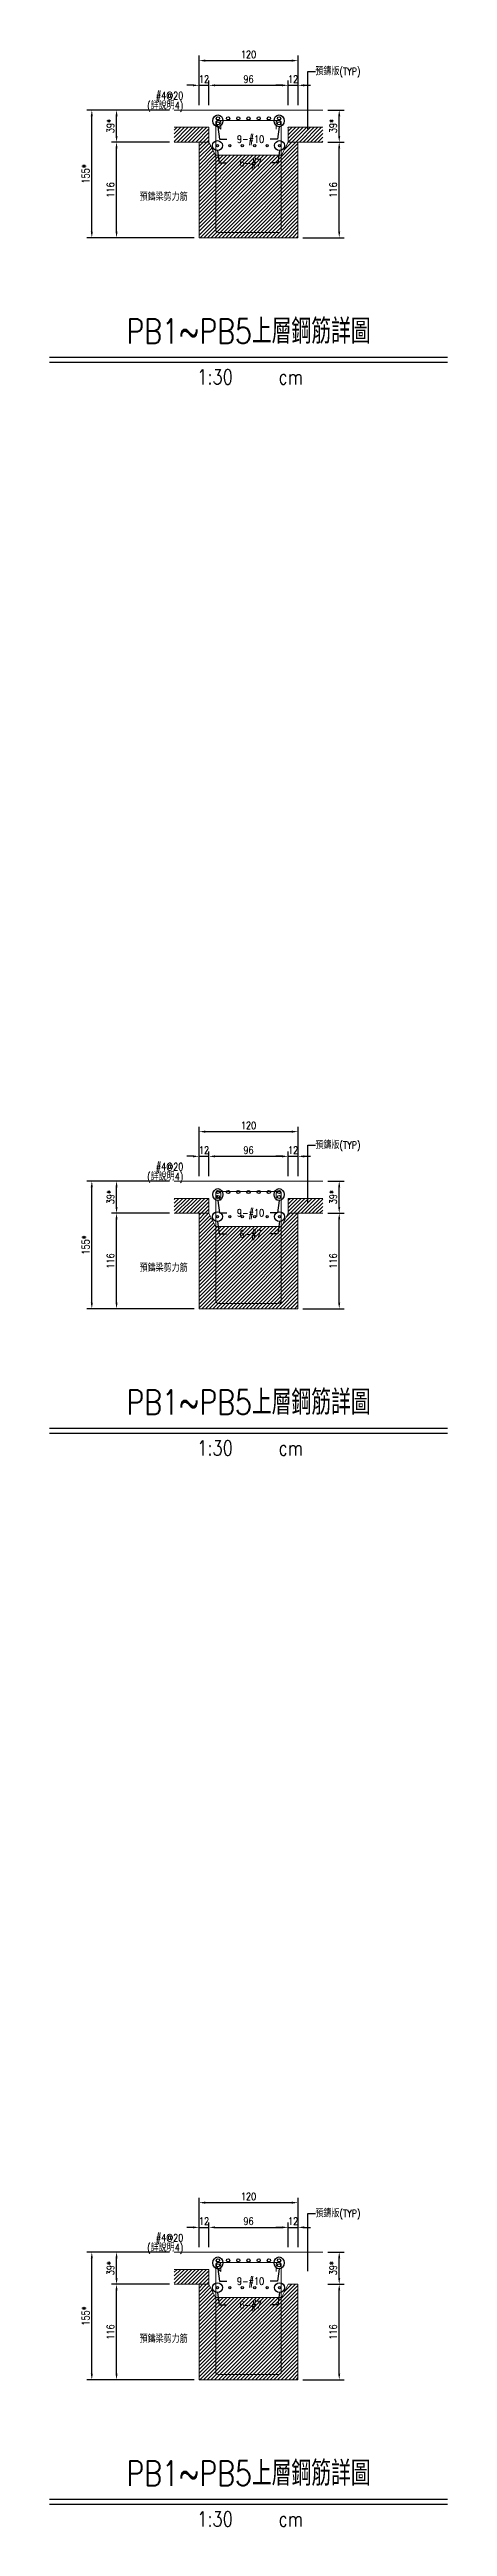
# Model space of a CAD drawing. Extents: x -4754 to 4976, y -23710 to 3841.
# Drawn here: x 4493 to 4976, y -23539 to -20532 of the extents above; entities that cross this region are included whole.
import ezdxf
from ezdxf.enums import TextEntityAlignment as Align

# ---------------------------------------------------------------- set-up
doc = ezdxf.new("R2010")
doc.units = 0
doc.header["$LTSCALE"] = 3
doc.layers.get('0').update_dxf_attribs({"linetype": 'CONTINUOUS'})
doc.layers.add('HB_0', color=7, linetype='CONTINUOUS', transparency=0.5)
doc.layers.add('預鑄版_HATCH', color=253, linetype='CONTINUOUS', transparency=0.1)
for name, color, linetype in [('HB_DIM', 1, 'CONTINUOUS'), ('HB_TXT_CTEXT', 2, 'CONTINUOUS'), ('鋼筋', 3, 'CONTINUOUS'), ('預鑄梁_HATCH', 253, 'CONTINUOUS')]:
    doc.layers.add(name, color=color, linetype=linetype)
doc.styles.get("Standard").update_dxf_attribs({"font": 'ROMANS.shx', "width": 0.8, "bigfont": 'chineset.shx'})
doc.dimstyles.new('30', dxfattribs={"dimscale": 3, "dimtxt": 3, "dimasz": 2.5, "dimexe": 2, "dimexo": 2, "dimgap": 1, "dimtad": 1, "dimdsep": 46, "dimtxsty": 'Standard', "dimcen": 0, "dimclrd": 256, "dimclre": 256, "dimclrt": 2, "dimadec": 0, "dimazin": 0, "dimtfac": 1, "dimtix": 1, "dimtmove": 2, "dimatfit": 3, "dimfxl": 1, "dimtolj": 1, "dimtzin": 0, "dimarcsym": 0})

# ---------------------------------------------------------------- blocks, each defined once
blk = doc.blocks.new('title_beam')
at = {"color": 3, "linetype": 'Continuous'}
blk.add_line((-241.2, 0), (241.2, 0), dxfattribs=at)
at = {"color": 1, "linetype": 'Continuous'}
blk.add_line((-241.2, -6), (241.2, -6), dxfattribs=at)
at = {"color": 3, "linetype": 'Continuous', "width": 0.8}
blk.add_attdef('TITLE', text='', height=30, dxfattribs=at).set_placement((0, 33), align=Align.MIDDLE)
at = {"linetype": 'Continuous', "width": 0.8}
blk.add_attdef('SCALE', text='', height=18, dxfattribs=at).set_placement((-40.6, -24), align=Align.MIDDLE)
blk.add_attdef('CM', (36.5, -33), '', height=18, dxfattribs=at)
blk = doc.blocks.new('C')
at = {"color": 3, "linetype": 'Continuous'}
blk.add_circle((0, 0), 1.2, dxfattribs=at)
blk = doc.blocks.new('*D516')
at = {"layer": 'HB_DIM', "linetype": 'Continuous', "lineweight": -2}
for p, q in [((4638.6, -20605.8), (4538.6, -20605.8)), ((4544.6, -20753.3), (4544.6, -20613.3)), ((4668.6, -20760.8), (4538.6, -20760.8))]:
    blk.add_line(p, q, dxfattribs=at)
at = {"layer": 'HB_DIM'}
for points in [[(4545.8, -20613.3), (4543.3, -20613.3), (4544.6, -20605.8)], [(4543.3, -20753.3), (4545.8, -20753.3), (4544.6, -20760.8)]]:
    blk.add_solid(points, dxfattribs=at)
at = {"layer": 'HB_DIM', "color": 2, "linetype": 'Continuous', "insert": (4537.1, -20683.3), "char_height": 9, "attachment_point": 5, "rotation": 90}
blk.add_mtext('\\A1;155*', dxfattribs=at)
blk = doc.blocks.new('*D517')
at = {"layer": 'HB_DIM', "linetype": 'Continuous', "lineweight": -2}
for p, q in [((4638.6, -20644.8), (4568.6, -20644.8)), ((4574.6, -20753.3), (4574.6, -20652.3)), ((4668.6, -20760.8), (4568.6, -20760.8))]:
    blk.add_line(p, q, dxfattribs=at)
at = {"layer": 'HB_DIM'}
for points in [[(4575.8, -20652.3), (4573.3, -20652.3), (4574.6, -20644.8)], [(4573.3, -20753.3), (4575.8, -20753.3), (4574.6, -20760.8)]]:
    blk.add_solid(points, dxfattribs=at)
at = {"layer": 'HB_DIM', "color": 2, "linetype": 'Continuous', "insert": (4567.1, -20702.8), "char_height": 9, "attachment_point": 5, "rotation": 90}
blk.add_mtext('\\A1;116', dxfattribs=at)
blk = doc.blocks.new('*D518')
at = {"layer": 'HB_DIM', "linetype": 'Continuous', "lineweight": -2}
for p, q in [((4638.6, -20605.8), (4568.6, -20605.8)), ((4574.6, -20637.3), (4574.6, -20613.3)), ((4638.6, -20644.8), (4568.6, -20644.8))]:
    blk.add_line(p, q, dxfattribs=at)
at = {"layer": 'HB_DIM'}
for points in [[(4575.8, -20613.3), (4573.3, -20613.3), (4574.6, -20605.8)], [(4573.3, -20637.3), (4575.8, -20637.3), (4574.6, -20644.8)]]:
    blk.add_solid(points, dxfattribs=at)
at = {"layer": 'HB_DIM', "color": 2, "linetype": 'Continuous', "insert": (4567.1, -20625.3), "char_height": 9, "attachment_point": 5, "rotation": 90}
blk.add_mtext('\\A1;39*', dxfattribs=at)
blk = doc.blocks.new('*D519')
at = {"layer": 'HB_DIM', "linetype": 'Continuous', "lineweight": -2}
for p, q in [((4830.6, -20644.8), (4850.6, -20644.8)), ((4844.6, -20753.3), (4844.6, -20652.3)), ((4800.6, -20760.8), (4850.6, -20760.8))]:
    blk.add_line(p, q, dxfattribs=at)
at = {"layer": 'HB_DIM'}
for points in [[(4845.8, -20652.3), (4843.3, -20652.3), (4844.6, -20644.8)], [(4843.3, -20753.3), (4845.8, -20753.3), (4844.6, -20760.8)]]:
    blk.add_solid(points, dxfattribs=at)
at = {"layer": 'HB_DIM', "color": 2, "linetype": 'Continuous', "insert": (4837.1, -20702.8), "char_height": 9, "attachment_point": 5, "rotation": 90}
blk.add_mtext('\\A1;116', dxfattribs=at)
blk = doc.blocks.new('*D520')
at = {"layer": 'HB_DIM', "linetype": 'Continuous', "lineweight": -2}
for p, q in [((4830.6, -20605.8), (4850.6, -20605.8)), ((4844.6, -20637.3), (4844.6, -20613.3)), ((4830.6, -20644.8), (4850.6, -20644.8))]:
    blk.add_line(p, q, dxfattribs=at)
at = {"layer": 'HB_DIM'}
for points in [[(4845.8, -20613.3), (4843.3, -20613.3), (4844.6, -20605.8)], [(4843.3, -20637.3), (4845.8, -20637.3), (4844.6, -20644.8)]]:
    blk.add_solid(points, dxfattribs=at)
at = {"layer": 'HB_DIM', "color": 2, "linetype": 'Continuous', "insert": (4837.1, -20625.3), "char_height": 9, "attachment_point": 5, "rotation": 90}
blk.add_mtext('\\A1;39*', dxfattribs=at)
blk = doc.blocks.new('*D521')
at = {"layer": 'HB_DIM', "linetype": 'Continuous', "lineweight": -2}
for p, q in [((4674.6, -20599.8), (4674.6, -20539.8)), ((4682.1, -20545.8), (4787.1, -20545.8)), ((4794.6, -20599.8), (4794.6, -20539.8))]:
    blk.add_line(p, q, dxfattribs=at)
at = {"layer": 'HB_DIM'}
for points in [[(4682.1, -20544.6), (4682.1, -20547.1), (4674.6, -20545.8)], [(4787.1, -20547.1), (4787.1, -20544.6), (4794.6, -20545.8)]]:
    blk.add_solid(points, dxfattribs=at)
at = {"layer": 'HB_DIM', "color": 2, "linetype": 'Continuous', "insert": (4734.6, -20538.3), "char_height": 9, "attachment_point": 5, "rotation": 0}
blk.add_mtext('\\A1;120', dxfattribs=at)
blk = doc.blocks.new('*D522')
at = {"layer": 'HB_DIM', "linetype": 'Continuous', "lineweight": -2}
for p, q in [((4667.1, -20575.8), (4659.6, -20575.8)), ((4674.6, -20599.8), (4674.6, -20569.8)), ((4674.6, -20575.8), (4686.6, -20575.8)), ((4686.6, -20599.8), (4686.6, -20569.8)), ((4694.1, -20575.8), (4701.6, -20575.8))]:
    blk.add_line(p, q, dxfattribs=at)
at = {"layer": 'HB_DIM'}
for points in [[(4667.1, -20577.1), (4667.1, -20574.6), (4674.6, -20575.8)], [(4694.1, -20574.6), (4694.1, -20577.1), (4686.6, -20575.8)]]:
    blk.add_solid(points, dxfattribs=at)
at = {"layer": 'HB_DIM', "color": 2, "linetype": 'Continuous', "insert": (4680.6, -20568.3), "char_height": 9, "attachment_point": 5, "rotation": 0}
blk.add_mtext('\\A1;12', dxfattribs=at)
blk = doc.blocks.new('*D523')
at = {"layer": 'HB_DIM', "linetype": 'Continuous', "lineweight": -2}
for p, q in [((4686.6, -20599.8), (4686.6, -20569.8)), ((4694.1, -20575.8), (4775.1, -20575.8)), ((4782.6, -20599.8), (4782.6, -20569.8))]:
    blk.add_line(p, q, dxfattribs=at)
at = {"layer": 'HB_DIM'}
for points in [[(4694.1, -20574.6), (4694.1, -20577.1), (4686.6, -20575.8)], [(4775.1, -20577.1), (4775.1, -20574.6), (4782.6, -20575.8)]]:
    blk.add_solid(points, dxfattribs=at)
at = {"layer": 'HB_DIM', "color": 2, "linetype": 'Continuous', "insert": (4734.6, -20568.3), "char_height": 9, "attachment_point": 5, "rotation": 0}
blk.add_mtext('\\A1;96', dxfattribs=at)
blk = doc.blocks.new('*D524')
at = {"layer": 'HB_DIM', "linetype": 'Continuous', "lineweight": -2}
for p, q in [((4775.1, -20575.8), (4767.6, -20575.8)), ((4782.6, -20599.8), (4782.6, -20569.8)), ((4782.6, -20575.8), (4794.6, -20575.8)), ((4794.6, -20599.8), (4794.6, -20569.8)), ((4802.1, -20575.8), (4809.6, -20575.8))]:
    blk.add_line(p, q, dxfattribs=at)
at = {"layer": 'HB_DIM'}
for points in [[(4775.1, -20577.1), (4775.1, -20574.6), (4782.6, -20575.8)], [(4802.1, -20574.6), (4802.1, -20577.1), (4794.6, -20575.8)]]:
    blk.add_solid(points, dxfattribs=at)
at = {"layer": 'HB_DIM', "color": 2, "linetype": 'Continuous', "insert": (4788.6, -20568.3), "char_height": 9, "attachment_point": 5, "rotation": 0}
blk.add_mtext('\\A1;12', dxfattribs=at)
blk = doc.blocks.new('C_Red')
at = {"color": 1, "linetype": 'Continuous'}
blk.add_circle((0, 0), 1.2, dxfattribs=at)
blk = doc.blocks.new('*D525')
at = {"layer": 'HB_DIM', "linetype": 'Continuous', "lineweight": -2}
for p, q in [((4638.6, -21905.8), (4538.6, -21905.8)), ((4544.6, -22053.3), (4544.6, -21913.3)), ((4668.6, -22060.8), (4538.6, -22060.8))]:
    blk.add_line(p, q, dxfattribs=at)
at = {"layer": 'HB_DIM'}
for points in [[(4545.8, -21913.3), (4543.3, -21913.3), (4544.6, -21905.8)], [(4543.3, -22053.3), (4545.8, -22053.3), (4544.6, -22060.8)]]:
    blk.add_solid(points, dxfattribs=at)
at = {"layer": 'HB_DIM', "color": 2, "linetype": 'Continuous', "insert": (4537.1, -21983.3), "char_height": 9, "attachment_point": 5, "rotation": 90}
blk.add_mtext('\\A1;155*', dxfattribs=at)
blk = doc.blocks.new('*D526')
at = {"layer": 'HB_DIM', "linetype": 'Continuous', "lineweight": -2}
for p, q in [((4638.6, -21944.8), (4568.6, -21944.8)), ((4574.6, -22053.3), (4574.6, -21952.3)), ((4668.6, -22060.8), (4568.6, -22060.8))]:
    blk.add_line(p, q, dxfattribs=at)
at = {"layer": 'HB_DIM'}
for points in [[(4575.8, -21952.3), (4573.3, -21952.3), (4574.6, -21944.8)], [(4573.3, -22053.3), (4575.8, -22053.3), (4574.6, -22060.8)]]:
    blk.add_solid(points, dxfattribs=at)
at = {"layer": 'HB_DIM', "color": 2, "linetype": 'Continuous', "insert": (4567.1, -22002.8), "char_height": 9, "attachment_point": 5, "rotation": 90}
blk.add_mtext('\\A1;116', dxfattribs=at)
blk = doc.blocks.new('*D527')
at = {"layer": 'HB_DIM', "linetype": 'Continuous', "lineweight": -2}
for p, q in [((4638.6, -21905.8), (4568.6, -21905.8)), ((4574.6, -21937.3), (4574.6, -21913.3)), ((4638.6, -21944.8), (4568.6, -21944.8))]:
    blk.add_line(p, q, dxfattribs=at)
at = {"layer": 'HB_DIM'}
for points in [[(4575.8, -21913.3), (4573.3, -21913.3), (4574.6, -21905.8)], [(4573.3, -21937.3), (4575.8, -21937.3), (4574.6, -21944.8)]]:
    blk.add_solid(points, dxfattribs=at)
at = {"layer": 'HB_DIM', "color": 2, "linetype": 'Continuous', "insert": (4567.1, -21925.3), "char_height": 9, "attachment_point": 5, "rotation": 90}
blk.add_mtext('\\A1;39*', dxfattribs=at)
blk = doc.blocks.new('*D528')
at = {"layer": 'HB_DIM', "linetype": 'Continuous', "lineweight": -2}
for p, q in [((4830.6, -21944.8), (4850.6, -21944.8)), ((4844.6, -22053.3), (4844.6, -21952.3)), ((4800.6, -22060.8), (4850.6, -22060.8))]:
    blk.add_line(p, q, dxfattribs=at)
at = {"layer": 'HB_DIM'}
for points in [[(4845.8, -21952.3), (4843.3, -21952.3), (4844.6, -21944.8)], [(4843.3, -22053.3), (4845.8, -22053.3), (4844.6, -22060.8)]]:
    blk.add_solid(points, dxfattribs=at)
at = {"layer": 'HB_DIM', "color": 2, "linetype": 'Continuous', "insert": (4837.1, -22002.8), "char_height": 9, "attachment_point": 5, "rotation": 90}
blk.add_mtext('\\A1;116', dxfattribs=at)
blk = doc.blocks.new('*D529')
at = {"layer": 'HB_DIM', "linetype": 'Continuous', "lineweight": -2}
for p, q in [((4830.6, -21905.8), (4850.6, -21905.8)), ((4844.6, -21937.3), (4844.6, -21913.3)), ((4830.6, -21944.8), (4850.6, -21944.8))]:
    blk.add_line(p, q, dxfattribs=at)
at = {"layer": 'HB_DIM'}
for points in [[(4845.8, -21913.3), (4843.3, -21913.3), (4844.6, -21905.8)], [(4843.3, -21937.3), (4845.8, -21937.3), (4844.6, -21944.8)]]:
    blk.add_solid(points, dxfattribs=at)
at = {"layer": 'HB_DIM', "color": 2, "linetype": 'Continuous', "insert": (4837.1, -21925.3), "char_height": 9, "attachment_point": 5, "rotation": 90}
blk.add_mtext('\\A1;39*', dxfattribs=at)
blk = doc.blocks.new('*D530')
at = {"layer": 'HB_DIM', "linetype": 'Continuous', "lineweight": -2}
for p, q in [((4674.6, -21899.8), (4674.6, -21839.8)), ((4682.1, -21845.8), (4787.1, -21845.8)), ((4794.6, -21899.8), (4794.6, -21839.8))]:
    blk.add_line(p, q, dxfattribs=at)
at = {"layer": 'HB_DIM'}
for points in [[(4682.1, -21844.6), (4682.1, -21847.1), (4674.6, -21845.8)], [(4787.1, -21847.1), (4787.1, -21844.6), (4794.6, -21845.8)]]:
    blk.add_solid(points, dxfattribs=at)
at = {"layer": 'HB_DIM', "color": 2, "linetype": 'Continuous', "insert": (4734.6, -21838.3), "char_height": 9, "attachment_point": 5, "rotation": 0}
blk.add_mtext('\\A1;120', dxfattribs=at)
blk = doc.blocks.new('*D531')
at = {"layer": 'HB_DIM', "linetype": 'Continuous', "lineweight": -2}
for p, q in [((4667.1, -21875.8), (4659.6, -21875.8)), ((4674.6, -21899.8), (4674.6, -21869.8)), ((4674.6, -21875.8), (4686.6, -21875.8)), ((4686.6, -21899.8), (4686.6, -21869.8)), ((4694.1, -21875.8), (4701.6, -21875.8))]:
    blk.add_line(p, q, dxfattribs=at)
at = {"layer": 'HB_DIM'}
for points in [[(4667.1, -21877.1), (4667.1, -21874.6), (4674.6, -21875.8)], [(4694.1, -21874.6), (4694.1, -21877.1), (4686.6, -21875.8)]]:
    blk.add_solid(points, dxfattribs=at)
at = {"layer": 'HB_DIM', "color": 2, "linetype": 'Continuous', "insert": (4680.6, -21868.3), "char_height": 9, "attachment_point": 5, "rotation": 0}
blk.add_mtext('\\A1;12', dxfattribs=at)
blk = doc.blocks.new('*D532')
at = {"layer": 'HB_DIM', "linetype": 'Continuous', "lineweight": -2}
for p, q in [((4686.6, -21899.8), (4686.6, -21869.8)), ((4694.1, -21875.8), (4775.1, -21875.8)), ((4782.6, -21899.8), (4782.6, -21869.8))]:
    blk.add_line(p, q, dxfattribs=at)
at = {"layer": 'HB_DIM'}
for points in [[(4694.1, -21874.6), (4694.1, -21877.1), (4686.6, -21875.8)], [(4775.1, -21877.1), (4775.1, -21874.6), (4782.6, -21875.8)]]:
    blk.add_solid(points, dxfattribs=at)
at = {"layer": 'HB_DIM', "color": 2, "linetype": 'Continuous', "insert": (4734.6, -21868.3), "char_height": 9, "attachment_point": 5, "rotation": 0}
blk.add_mtext('\\A1;96', dxfattribs=at)
blk = doc.blocks.new('*D533')
at = {"layer": 'HB_DIM', "linetype": 'Continuous', "lineweight": -2}
for p, q in [((4775.1, -21875.8), (4767.6, -21875.8)), ((4782.6, -21899.8), (4782.6, -21869.8)), ((4782.6, -21875.8), (4794.6, -21875.8)), ((4794.6, -21899.8), (4794.6, -21869.8)), ((4802.1, -21875.8), (4809.6, -21875.8))]:
    blk.add_line(p, q, dxfattribs=at)
at = {"layer": 'HB_DIM'}
for points in [[(4775.1, -21877.1), (4775.1, -21874.6), (4782.6, -21875.8)], [(4802.1, -21874.6), (4802.1, -21877.1), (4794.6, -21875.8)]]:
    blk.add_solid(points, dxfattribs=at)
at = {"layer": 'HB_DIM', "color": 2, "linetype": 'Continuous', "insert": (4788.6, -21868.3), "char_height": 9, "attachment_point": 5, "rotation": 0}
blk.add_mtext('\\A1;12', dxfattribs=at)
blk = doc.blocks.new('*D534')
at = {"layer": 'HB_DIM', "linetype": 'Continuous', "lineweight": -2}
for p, q in [((4638.6, -23205.8), (4538.6, -23205.8)), ((4544.6, -23353.3), (4544.6, -23213.3)), ((4668.6, -23360.8), (4538.6, -23360.8))]:
    blk.add_line(p, q, dxfattribs=at)
at = {"layer": 'HB_DIM'}
for points in [[(4545.8, -23213.3), (4543.3, -23213.3), (4544.6, -23205.8)], [(4543.3, -23353.3), (4545.8, -23353.3), (4544.6, -23360.8)]]:
    blk.add_solid(points, dxfattribs=at)
at = {"layer": 'HB_DIM', "color": 2, "linetype": 'Continuous', "insert": (4537.1, -23283.3), "char_height": 9, "attachment_point": 5, "rotation": 90}
blk.add_mtext('\\A1;155*', dxfattribs=at)
blk = doc.blocks.new('*D535')
at = {"layer": 'HB_DIM', "linetype": 'Continuous', "lineweight": -2}
for p, q in [((4638.6, -23244.8), (4568.6, -23244.8)), ((4574.6, -23353.3), (4574.6, -23252.3)), ((4668.6, -23360.8), (4568.6, -23360.8))]:
    blk.add_line(p, q, dxfattribs=at)
at = {"layer": 'HB_DIM'}
for points in [[(4575.8, -23252.3), (4573.3, -23252.3), (4574.6, -23244.8)], [(4573.3, -23353.3), (4575.8, -23353.3), (4574.6, -23360.8)]]:
    blk.add_solid(points, dxfattribs=at)
at = {"layer": 'HB_DIM', "color": 2, "linetype": 'Continuous', "insert": (4567.1, -23302.8), "char_height": 9, "attachment_point": 5, "rotation": 90}
blk.add_mtext('\\A1;116', dxfattribs=at)
blk = doc.blocks.new('*D536')
at = {"layer": 'HB_DIM', "linetype": 'Continuous', "lineweight": -2}
for p, q in [((4638.6, -23205.8), (4568.6, -23205.8)), ((4574.6, -23237.3), (4574.6, -23213.3)), ((4638.6, -23244.8), (4568.6, -23244.8))]:
    blk.add_line(p, q, dxfattribs=at)
at = {"layer": 'HB_DIM'}
for points in [[(4575.8, -23213.3), (4573.3, -23213.3), (4574.6, -23205.8)], [(4573.3, -23237.3), (4575.8, -23237.3), (4574.6, -23244.8)]]:
    blk.add_solid(points, dxfattribs=at)
at = {"layer": 'HB_DIM', "color": 2, "linetype": 'Continuous', "insert": (4567.1, -23225.3), "char_height": 9, "attachment_point": 5, "rotation": 90}
blk.add_mtext('\\A1;39*', dxfattribs=at)
blk = doc.blocks.new('*D537')
at = {"layer": 'HB_DIM', "linetype": 'Continuous', "lineweight": -2}
for p, q in [((4830.6, -23244.8), (4850.6, -23244.8)), ((4844.6, -23353.3), (4844.6, -23252.3)), ((4800.6, -23360.8), (4850.6, -23360.8))]:
    blk.add_line(p, q, dxfattribs=at)
at = {"layer": 'HB_DIM'}
for points in [[(4845.8, -23252.3), (4843.3, -23252.3), (4844.6, -23244.8)], [(4843.3, -23353.3), (4845.8, -23353.3), (4844.6, -23360.8)]]:
    blk.add_solid(points, dxfattribs=at)
at = {"layer": 'HB_DIM', "color": 2, "linetype": 'Continuous', "insert": (4837.1, -23302.8), "char_height": 9, "attachment_point": 5, "rotation": 90}
blk.add_mtext('\\A1;116', dxfattribs=at)
blk = doc.blocks.new('*D538')
at = {"layer": 'HB_DIM', "linetype": 'Continuous', "lineweight": -2}
for p, q in [((4830.6, -23205.8), (4850.6, -23205.8)), ((4844.6, -23237.3), (4844.6, -23213.3)), ((4830.6, -23244.8), (4850.6, -23244.8))]:
    blk.add_line(p, q, dxfattribs=at)
at = {"layer": 'HB_DIM'}
for points in [[(4845.8, -23213.3), (4843.3, -23213.3), (4844.6, -23205.8)], [(4843.3, -23237.3), (4845.8, -23237.3), (4844.6, -23244.8)]]:
    blk.add_solid(points, dxfattribs=at)
at = {"layer": 'HB_DIM', "color": 2, "linetype": 'Continuous', "insert": (4837.1, -23225.3), "char_height": 9, "attachment_point": 5, "rotation": 90}
blk.add_mtext('\\A1;39*', dxfattribs=at)
blk = doc.blocks.new('*D539')
at = {"layer": 'HB_DIM', "linetype": 'Continuous', "lineweight": -2}
for p, q in [((4674.6, -23199.8), (4674.6, -23139.8)), ((4682.1, -23145.8), (4787.1, -23145.8)), ((4794.6, -23199.8), (4794.6, -23139.8))]:
    blk.add_line(p, q, dxfattribs=at)
at = {"layer": 'HB_DIM'}
for points in [[(4682.1, -23144.6), (4682.1, -23147.1), (4674.6, -23145.8)], [(4787.1, -23147.1), (4787.1, -23144.6), (4794.6, -23145.8)]]:
    blk.add_solid(points, dxfattribs=at)
at = {"layer": 'HB_DIM', "color": 2, "linetype": 'Continuous', "insert": (4734.6, -23138.3), "char_height": 9, "attachment_point": 5, "rotation": 0}
blk.add_mtext('\\A1;120', dxfattribs=at)
blk = doc.blocks.new('*D540')
at = {"layer": 'HB_DIM', "linetype": 'Continuous', "lineweight": -2}
for p, q in [((4667.1, -23175.8), (4659.6, -23175.8)), ((4674.6, -23199.8), (4674.6, -23169.8)), ((4674.6, -23175.8), (4686.6, -23175.8)), ((4686.6, -23199.8), (4686.6, -23169.8)), ((4694.1, -23175.8), (4701.6, -23175.8))]:
    blk.add_line(p, q, dxfattribs=at)
at = {"layer": 'HB_DIM'}
for points in [[(4667.1, -23177.1), (4667.1, -23174.6), (4674.6, -23175.8)], [(4694.1, -23174.6), (4694.1, -23177.1), (4686.6, -23175.8)]]:
    blk.add_solid(points, dxfattribs=at)
at = {"layer": 'HB_DIM', "color": 2, "linetype": 'Continuous', "insert": (4680.6, -23168.3), "char_height": 9, "attachment_point": 5, "rotation": 0}
blk.add_mtext('\\A1;12', dxfattribs=at)
blk = doc.blocks.new('*D541')
at = {"layer": 'HB_DIM', "linetype": 'Continuous', "lineweight": -2}
for p, q in [((4686.6, -23199.8), (4686.6, -23169.8)), ((4694.1, -23175.8), (4775.1, -23175.8)), ((4782.6, -23199.8), (4782.6, -23169.8))]:
    blk.add_line(p, q, dxfattribs=at)
at = {"layer": 'HB_DIM'}
for points in [[(4694.1, -23174.6), (4694.1, -23177.1), (4686.6, -23175.8)], [(4775.1, -23177.1), (4775.1, -23174.6), (4782.6, -23175.8)]]:
    blk.add_solid(points, dxfattribs=at)
at = {"layer": 'HB_DIM', "color": 2, "linetype": 'Continuous', "insert": (4734.6, -23168.3), "char_height": 9, "attachment_point": 5, "rotation": 0}
blk.add_mtext('\\A1;96', dxfattribs=at)
blk = doc.blocks.new('*D542')
at = {"layer": 'HB_DIM', "linetype": 'Continuous', "lineweight": -2}
for p, q in [((4775.1, -23175.8), (4767.6, -23175.8)), ((4782.6, -23199.8), (4782.6, -23169.8)), ((4782.6, -23175.8), (4794.6, -23175.8)), ((4794.6, -23199.8), (4794.6, -23169.8)), ((4802.1, -23175.8), (4809.6, -23175.8))]:
    blk.add_line(p, q, dxfattribs=at)
at = {"layer": 'HB_DIM'}
for points in [[(4775.1, -23177.1), (4775.1, -23174.6), (4782.6, -23175.8)], [(4802.1, -23174.6), (4802.1, -23177.1), (4794.6, -23175.8)]]:
    blk.add_solid(points, dxfattribs=at)
at = {"layer": 'HB_DIM', "color": 2, "linetype": 'Continuous', "insert": (4788.6, -23168.3), "char_height": 9, "attachment_point": 5, "rotation": 0}
blk.add_mtext('\\A1;12', dxfattribs=at)

msp = doc.modelspace()

# ---------------------------------------------------------------- hatches: boundary and pattern name
at = {"layer": '預鑄梁_HATCH', "linetype": 'Continuous'}
h = msp.add_hatch(dxfattribs=at)
h.set_pattern_fill('ANSI31', color=256, style=0)
h.paths.add_polyline_path([(4794.573, -20760.802), (4794.573, -20644.802), (4782.573, -20644.802), (4774.573, -20660.802), (4694.573, -20660.802), (4686.573, -20644.802), (4674.573, -20644.802), (4674.573, -20760.802)], flags=17)
h = msp.add_hatch(dxfattribs=at)
h.set_pattern_fill('ANSI31', color=256, style=0)
h.paths.add_polyline_path([(4794.573, -22060.802), (4794.573, -21944.802), (4782.573, -21944.802), (4774.573, -21960.802), (4694.573, -21960.802), (4686.573, -21944.802), (4674.573, -21944.802), (4674.573, -22060.802)], flags=17)
h = msp.add_hatch(dxfattribs=at)
h.set_pattern_fill('ANSI31', color=256, style=0)
h.paths.add_polyline_path([(4794.573, -23360.802), (4794.573, -23244.802), (4782.573, -23244.802), (4774.573, -23260.802), (4694.573, -23260.802), (4686.573, -23244.802), (4674.573, -23244.802), (4674.573, -23360.802)], flags=17)
at = {"layer": '預鑄版_HATCH', "linetype": 'Continuous'}
h = msp.add_hatch(dxfattribs=at)
h.set_pattern_fill('ANSI31', color=256, style=0)
h.paths.add_polyline_path([(4644.573, -20644.802), (4686.573, -20644.802), (4686.573, -20626.802), (4644.573, -20626.802)], flags=17)
h = msp.add_hatch(dxfattribs=at)
h.set_pattern_fill('ANSI31', color=256, style=0)
h.paths.add_polyline_path([(4782.573, -20644.802), (4824.573, -20644.802), (4824.573, -20626.802), (4782.573, -20626.802)], flags=17)
h = msp.add_hatch(dxfattribs=at)
h.set_pattern_fill('ANSI31', color=256, style=0)
h.paths.add_polyline_path([(4644.573, -21944.802), (4686.573, -21944.802), (4686.573, -21926.802), (4644.573, -21926.802)], flags=17)
h = msp.add_hatch(dxfattribs=at)
h.set_pattern_fill('ANSI31', color=256, style=0)
h.paths.add_polyline_path([(4782.573, -21944.802), (4824.573, -21944.802), (4824.573, -21926.802), (4782.573, -21926.802)], flags=17)
h = msp.add_hatch(dxfattribs=at)
h.set_pattern_fill('ANSI31', color=256, style=0)
h.paths.add_polyline_path([(4644.573, -23244.802), (4686.573, -23244.802), (4686.573, -23226.802), (4644.573, -23226.802)], flags=17)

# ---------------------------------------------------------------- linework, layer by layer
at = {"layer": 'HB_0', "lineweight": 5}
for p, q in [((4644.573, -20605.802, 455), (4824.573, -20605.802, 455)), ((4686.573, -20626.802), (4644.573, -20626.802)), ((4686.573, -20644.802), (4644.573, -20644.802)), ((4686.573, -20626.802), (4686.573, -20644.802)), ((4824.573, -20626.802), (4782.573, -20626.802)), ((4782.573, -20644.802), (4782.573, -20626.802)), ((4824.573, -20644.802), (4782.573, -20644.802)), ((4644.573, -21905.802, 455), (4824.573, -21905.802, 455)), ((4686.573, -21926.802), (4644.573, -21926.802)), ((4686.573, -21944.802), (4644.573, -21944.802)), ((4686.573, -21926.802), (4686.573, -21944.802)), ((4824.573, -21926.802), (4782.573, -21926.802)), ((4782.573, -21944.802), (4782.573, -21926.802)), ((4824.573, -21944.802), (4782.573, -21944.802)), ((4644.573, -23205.802, 455), (4824.573, -23205.802, 455)), ((4686.573, -23226.802), (4644.573, -23226.802)), ((4686.573, -23226.802), (4686.573, -23244.802)), ((4686.573, -23244.802), (4644.573, -23244.802))]:
    msp.add_line(p, q, dxfattribs=at)
for points in [[(4794.573, -20760.802), (4794.573, -20644.802), (4782.573, -20644.802), (4774.573, -20660.802), (4694.573, -20660.802), (4686.573, -20644.802), (4674.573, -20644.802), (4674.573, -20760.802), (4794.573, -20760.802)], [(4794.573, -22060.802), (4794.573, -21944.802), (4782.573, -21944.802), (4774.573, -21960.802), (4694.573, -21960.802), (4686.573, -21944.802), (4674.573, -21944.802), (4674.573, -22060.802), (4794.573, -22060.802)], [(4794.573, -23360.802), (4794.573, -23244.802), (4782.573, -23244.802), (4774.573, -23260.802), (4694.573, -23260.802), (4686.573, -23244.802), (4674.573, -23244.802), (4674.573, -23360.802), (4794.573, -23360.802)]]:
    msp.add_lwpolyline(points, dxfattribs=at)
at = {"layer": 'HB_DIM', "color": 1, "linetype": 'Continuous'}
for points in [[(4806.693, -20628.92), (4806.693, -20558.92), (4815.693, -20558.92)], [(4697.453, -20626.12), (4699.453, -20641.12), (4708.453, -20641.12)], [(4771.693, -20626.12), (4769.693, -20641.12), (4760.693, -20641.12)], [(4696.953, -20654.965), (4698.953, -20669.965), (4707.953, -20669.965)], [(4772.193, -20654.965), (4770.193, -20669.965), (4761.193, -20669.965)], [(4806.693, -21932.191), (4806.693, -21862.191), (4815.693, -21862.191)], [(4697.453, -21929.391), (4699.453, -21944.391), (4708.453, -21944.391)], [(4771.693, -21929.391), (4769.693, -21944.391), (4760.693, -21944.391)], [(4696.953, -21954.965), (4698.953, -21969.965), (4707.953, -21969.965)], [(4772.193, -21954.965), (4770.193, -21969.965), (4761.193, -21969.965)], [(4806.693, -23228.92), (4806.693, -23158.92), (4815.693, -23158.92)], [(4697.453, -23226.12), (4699.453, -23241.12), (4708.453, -23241.12)], [(4771.693, -23226.12), (4769.693, -23241.12), (4760.693, -23241.12)], [(4696.953, -23254.965), (4698.953, -23269.965), (4707.953, -23269.965)], [(4772.193, -23254.965), (4770.193, -23269.965), (4761.193, -23269.965)]]:
    msp.add_lwpolyline(points, dxfattribs=at)
for points in [[(4734.573, -20618.372, 0, 1.25, 0), (4727.573, -20615.372, 0, 0, 0), (4664.573, -20588.372, 0, 0, 0), (4655.573, -20588.372, 0, 0, 0)], [(4694.828, -20686.344, 0, 1.25, 0), (4689.828, -20691.344, 0, 0, 0), (4669.828, -20711.344, 0, 0, 0), (4660.828, -20711.344, 0, 0, 0)], [(4734.573, -21918.372, 0, 1.25, 0), (4727.573, -21915.372, 0, 0, 0), (4664.573, -21888.372, 0, 0, 0), (4655.573, -21888.372, 0, 0, 0)], [(4694.828, -21986.344, 0, 1.25, 0), (4689.828, -21991.344, 0, 0, 0), (4669.828, -22011.344, 0, 0, 0), (4660.828, -22011.344, 0, 0, 0)], [(4734.573, -23218.372, 0, 1.25, 0), (4727.573, -23215.372, 0, 0, 0), (4664.573, -23188.372, 0, 0, 0), (4655.573, -23188.372, 0, 0, 0)], [(4694.828, -23286.344, 0, 1.25, 0), (4689.828, -23291.344, 0, 0, 0), (4669.828, -23311.344, 0, 0, 0), (4660.828, -23311.344, 0, 0, 0)]]:
    msp.add_lwpolyline(points, format="xyseb", dxfattribs=at)
at = {"layer": '鋼筋', "lineweight": 5}
for p, q in [((4694.828, -20621.547, 245), (4694.828, -20751.142, 245)), ((4701.146, -20629.18, 243.73), (4695.758, -20623.792, 243.73)), ((4698.003, -20618.372, 243.73), (4771.143, -20618.372, 243.73)), ((4701.178, -20629.167, 245), (4701.178, -20621.547, 245)), ((4767.968, -20621.547, 245), (4767.968, -20629.167, 245)), ((4774.318, -20621.547, 243.73), (4774.318, -20629.167, 243.73)), ((4774.318, -20751.142, 245), (4774.318, -20621.547, 245)), ((4698.003, -20754.317, 245), (4771.143, -20754.317, 245)), ((4694.828, -21921.547, 245), (4694.828, -22051.142, 245)), ((4701.146, -21929.18, 243.73), (4695.758, -21923.792, 243.73)), ((4698.003, -21918.372, 243.73), (4771.143, -21918.372, 243.73)), ((4701.178, -21929.167, 245), (4701.178, -21921.547, 245)), ((4767.968, -21921.547, 245), (4767.968, -21929.167, 245)), ((4774.318, -21921.547, 243.73), (4774.318, -21929.167, 243.73)), ((4774.318, -22051.142, 245), (4774.318, -21921.547, 245)), ((4698.003, -22054.317, 245), (4771.143, -22054.317, 245)), ((4694.828, -23221.547, 245), (4694.828, -23351.142, 245)), ((4701.146, -23229.18, 243.73), (4695.758, -23223.792, 243.73)), ((4698.003, -23218.372, 243.73), (4771.143, -23218.372, 243.73)), ((4701.178, -23229.167, 245), (4701.178, -23221.547, 245)), ((4767.968, -23221.547, 245), (4767.968, -23229.167, 245)), ((4774.318, -23221.547, 243.73), (4774.318, -23229.167, 243.73)), ((4774.318, -23351.142, 245), (4774.318, -23221.547, 245)), ((4698.003, -23354.317, 245), (4771.143, -23354.317, 245))]:
    msp.add_line(p, q, dxfattribs=at)
at = {"layer": '鋼筋', "lineweight": 5, "extrusion": (-4.93038e-32, -1.22465e-16, -1)}
for centre in [(-4698.003, -20621.547, -243.73), (-4698.003, -21921.547, -243.73), (-4698.003, -23221.547, -243.73)]:
    msp.add_arc(centre, 3.175, 315, 90, dxfattribs=at)
at = {"layer": '鋼筋', "lineweight": 5}
for centre, start, end in [((4698.003, -20621.547, 245), 0, 180), ((4771.143, -20621.547, 245), 0, 180), ((4698.003, -20751.142, 245), 180, 270), ((4771.143, -20751.142, 245), 270, 0), ((4698.003, -21921.547, 245), 0, 180), ((4771.143, -21921.547, 245), 0, 180), ((4698.003, -22051.142, 245), 180, 270), ((4771.143, -22051.142, 245), 270, 0), ((4698.003, -23221.547, 245), 0, 180), ((4771.143, -23221.547, 245), 0, 180), ((4698.003, -23351.142, 245), 180, 270), ((4771.143, -23351.142, 245), 270, 0)]:
    msp.add_arc(centre, 3.175, start, end, dxfattribs=at)
at = {"layer": '鋼筋', "lineweight": 5, "extrusion": (-2.99911e-32, -1.22465e-16, -1)}
for centre in [(-4771.143, -20621.547, -243.73), (-4771.143, -21921.547, -243.73), (-4771.143, -23221.547, -243.73)]:
    msp.add_arc(centre, 3.175, 90, 180, dxfattribs=at)

# ---------------------------------------------------------------- block references
at = {"layer": 'HB_DIM', "linetype": 'Continuous', "xscale": 5, "zscale": 5}
for p, yscale in [((4697.453, -20618.92, 434.561), 6), ((4771.693, -20618.92, 434.561), 6), ((4696.953, -20648.965, 422.47), 5), ((4772.193, -20648.965, 422.47), 5), ((4697.453, -21922.191, -215.431), 6), ((4771.693, -21922.191, -215.431), 6), ((4696.953, -21948.965, 422.47), 5), ((4772.193, -21948.965, 422.47), 5), ((4697.453, -23218.92, 434.561), 6), ((4771.693, -23218.92, 434.561), 6), ((4696.953, -23248.965, 422.47), 5), ((4772.193, -23248.965, 422.47), 5)]:
    msp.add_blockref('C_Red', p, dxfattribs=dict(at, yscale=yscale))
at = {"layer": 'HB_TXT_CTEXT', "linetype": 'Continuous'}
for p in [(4734.573, -20905.802, 455), (4734.573, -22205.802, 455), (4734.573, -23505.802, 455)]:
    msp.add_blockref('title_beam', p, dxfattribs=at).add_auto_attribs({'TITLE': 'PB1~PB5上層鋼筋詳圖', 'SCALE': '1:30', 'CM': 'cm'})
at = {"layer": '鋼筋', "linetype": 'Continuous'}
for p, xscale, yscale, zscale in [((4697.453, -20615.905, 434.561), 1.61, 1.61, 1.61), ((4697.453, -20621.935, 428.591), 1.61, 1.61, 1.61), ((4709.827, -20615.905, 434.561), 1.61, 1.61, 1.61), ((4722.2, -20615.905, 434.561), 1.61, 1.61, 1.61), ((4734.573, -20615.905, 434.561), 1.61, 1.61, 1.61), ((4746.947, -20615.905, 434.561), 1.61, 1.61, 1.61), ((4759.32, -20615.905, 434.561), 1.61, 1.61, 1.61), ((4771.693, -20615.905, 434.561), 1.61, 1.61, 1.61), ((4771.693, -20621.935, 428.591), 1.61, 1.61, 1.61), ((4696.953, -20648.965, 422.47), 1.11, 1.11, 1.11), ((4712.001, -20648.965, 422.47), 1.11, 1.11, 1.11), ((4727.049, -20648.965, 422.47), 1.11, 1.11, 1.11), ((4742.097, -20648.965, 422.47), 1.11, 1.11, 1.11), ((4757.145, -20648.965, 422.47), 1.11, 1.11, 1.11), ((4772.193, -20648.965, 422.47), 1.11, 1.11, 1.11), ((4697.453, -21919.176, -215.431), 1.61, 1.61, 1.61), ((4697.453, -21925.206, -221.401), 1.61, 1.61, 1.61), ((4709.827, -21919.176, -215.431), 1.61, 1.61, 1.61), ((4722.2, -21919.176, -215.431), 1.61, 1.61, 1.61), ((4734.573, -21919.176, -215.431), 1.61, 1.61, 1.61), ((4746.947, -21919.176, -215.431), 1.61, 1.61, 1.61), ((4759.32, -21919.176, -215.431), 1.61, 1.61, 1.61), ((4771.693, -21919.176, -215.431), 1.61, 1.61, 1.61), ((4771.693, -21925.206, -221.401), 1.61, 1.61, 1.61), ((4696.953, -21948.965, 422.47), 1.11, 1.11, 1.11), ((4712.001, -21948.965, 422.47), 1.11, 1.11, 1.11), ((4727.049, -21948.965, 422.47), 1.11, 1.11, 1.11), ((4742.097, -21948.965, 422.47), 1.11, 1.11, 1.11), ((4757.145, -21948.965, 422.47), 1.11, 1.11, 1.11), ((4772.193, -21948.965, 422.47), 1.11, 1.11, 1.11), ((4697.453, -23215.905, 434.561), 1.61, 1.61, 1.61), ((4697.453, -23221.935, 428.591), 1.61, 1.61, 1.61), ((4709.827, -23215.905, 434.561), 1.61, 1.61, 1.61), ((4722.2, -23215.905, 434.561), 1.61, 1.61, 1.61), ((4734.573, -23215.905, 434.561), 1.61, 1.61, 1.61), ((4746.947, -23215.905, 434.561), 1.61, 1.61, 1.61), ((4759.32, -23215.905, 434.561), 1.61, 1.61, 1.61), ((4771.693, -23215.905, 434.561), 1.61, 1.61, 1.61), ((4771.693, -23221.935, 428.591), 1.61, 1.61, 1.61), ((4696.953, -23248.965, 422.47), 1.11, 1.11, 1.11), ((4712.001, -23248.965, 422.47), 1.11, 1.11, 1.11), ((4727.049, -23248.965, 422.47), 1.11, 1.11, 1.11), ((4742.097, -23248.965, 422.47), 1.11, 1.11, 1.11), ((4757.145, -23248.965, 422.47), 1.11, 1.11, 1.11), ((4772.193, -23248.965, 422.47), 1.11, 1.11, 1.11)]:
    msp.add_blockref('C', p, dxfattribs=dict(at, xscale=xscale, yscale=yscale, zscale=zscale))

# ---------------------------------------------------------------- texts
at = {"layer": 'HB_TXT_CTEXT', "linetype": 'Continuous', "width": 0.8}
for p in [(4815.693, -20558.92, 434.561), (4815.693, -21862.191, -215.431), (4815.693, -23158.92, 434.561)]:
    msp.add_text('預鑄版(TYP)', height=9, dxfattribs=at).set_placement(p, align=Align.MIDDLE_LEFT)
for s, p in [('#4@20', (4655.573, -20588.372, 243.73)), ('(詳說明4)', (4655.573, -20600.372, 243.73)), ('預鑄梁剪力筋', (4660.828, -20711.344, 245)), ('#4@20', (4655.573, -21888.372, 243.73)), ('(詳說明4)', (4655.573, -21900.372, 243.73)), ('預鑄梁剪力筋', (4660.828, -22011.344, 245)), ('(詳說明4)', (4655.573, -23200.372, 243.73)), ('#4@20', (4655.573, -23188.372, 243.73)), ('預鑄梁剪力筋', (4660.828, -23311.344, 245))]:
    msp.add_text(s, height=9, dxfattribs=at).set_placement(p, align=Align.MIDDLE_RIGHT)
for s, p in [(' 9-#10', (4734.573, -20641.12, 434.561)), (' 6-#7', (4734.573, -20669.965, 422.47)), (' 9-#10', (4734.573, -21944.391, -215.431)), (' 6-#7', (4734.573, -21969.965, 422.47)), (' 9-#10', (4734.573, -23241.12, 434.561)), (' 6-#7', (4734.573, -23269.965, 422.47))]:
    msp.add_text(s, height=9, dxfattribs=at).set_placement(p, align=Align.MIDDLE_CENTER)

# ---------------------------------------------------------------- dimensions: what is measured, and where the dimension line sits
at = {"layer": 'HB_DIM', "linetype": 'Continuous'}
for base, p1, p2, angle, override, picture, middle in [((4794.573, -20545.802), (4674.573, -20605.802, 455), (4794.573, -20605.802, 455), 0, {"dimdec": 0, "dimpost": '<>'}, '*D521', (4734.573, -20538.302)), ((4686.573, -20575.802), (4674.573, -20605.802, 455), (4686.573, -20605.802, 455), 0, {"dimdec": 0, "dimpost": '<>'}, '*D522', (4680.573, -20568.302)), ((4782.573, -20575.802), (4686.573, -20605.802, 455), (4782.573, -20605.802, 455), 0, {"dimdec": 0, "dimpost": '<>'}, '*D523', (4734.573, -20568.302)), ((4794.573, -20575.802), (4782.573, -20605.802, 455), (4794.573, -20605.802, 455), 0, {"dimdec": 0, "dimpost": '<>'}, '*D524', (4788.573, -20568.302)), ((4574.573, -20644.802), (4674.573, -20760.802, 255), (4644.573, -20644.802, 255), 90, {"dimtad": 4, "dimdec": 0, "dimpost": '<>'}, '*D517', (4567.073, -20702.802)), ((4844.573, -20644.802), (4794.573, -20760.802, 255), (4824.573, -20644.802, 255), 90, {"dimtad": 4, "dimdec": 0, "dimpost": '<>'}, '*D519', (4837.073, -20702.802)), ((4794.573, -21845.802), (4674.573, -21905.802, 455), (4794.573, -21905.802, 455), 0, {"dimdec": 0, "dimpost": '<>'}, '*D530', (4734.573, -21838.302)), ((4686.573, -21875.802), (4674.573, -21905.802, 455), (4686.573, -21905.802, 455), 0, {"dimdec": 0, "dimpost": '<>'}, '*D531', (4680.573, -21868.302)), ((4782.573, -21875.802), (4686.573, -21905.802, 455), (4782.573, -21905.802, 455), 0, {"dimdec": 0, "dimpost": '<>'}, '*D532', (4734.573, -21868.302)), ((4794.573, -21875.802), (4782.573, -21905.802, 455), (4794.573, -21905.802, 455), 0, {"dimdec": 0, "dimpost": '<>'}, '*D533', (4788.573, -21868.302)), ((4574.573, -21944.802), (4674.573, -22060.802, 255), (4644.573, -21944.802, 255), 90, {"dimtad": 4, "dimdec": 0, "dimpost": '<>'}, '*D526', (4567.073, -22002.802)), ((4844.573, -21944.802), (4794.573, -22060.802, 255), (4824.573, -21944.802, 255), 90, {"dimtad": 4, "dimdec": 0, "dimpost": '<>'}, '*D528', (4837.073, -22002.802)), ((4794.573, -23145.802), (4674.573, -23205.802, 455), (4794.573, -23205.802, 455), 0, {"dimdec": 0, "dimpost": '<>'}, '*D539', (4734.573, -23138.302)), ((4686.573, -23175.802), (4674.573, -23205.802, 455), (4686.573, -23205.802, 455), 0, {"dimdec": 0, "dimpost": '<>'}, '*D540', (4680.573, -23168.302)), ((4782.573, -23175.802), (4686.573, -23205.802, 455), (4782.573, -23205.802, 455), 0, {"dimdec": 0, "dimpost": '<>'}, '*D541', (4734.573, -23168.302)), ((4794.573, -23175.802), (4782.573, -23205.802, 455), (4794.573, -23205.802, 455), 0, {"dimdec": 0, "dimpost": '<>'}, '*D542', (4788.573, -23168.302)), ((4574.573, -23244.802), (4674.573, -23360.802, 255), (4644.573, -23244.802, 255), 90, {"dimtad": 4, "dimdec": 0, "dimpost": '<>'}, '*D535', (4567.073, -23302.802)), ((4844.573, -23244.802), (4794.573, -23360.802, 255), (4824.573, -23244.802, 255), 90, {"dimtad": 4, "dimdec": 0, "dimpost": '<>'}, '*D537', (4837.073, -23302.802))]:
    dim = msp.add_linear_dim(base=base, p1=p1, p2=p2, angle=angle, dimstyle='30', override=override, dxfattribs=at)
    dim.commit()
    dim.dimension.update_dxf_attribs({"geometry": picture, "text_midpoint": middle})
for base, p1, p2, picture, middle in [((4544.573, -20605.802), (4674.573, -20760.802, 255), (4644.573, -20605.802, 455), '*D516', (4537.073, -20683.302)), ((4574.573, -20605.802), (4644.573, -20644.802, 255), (4644.573, -20605.802, 455), '*D518', (4567.073, -20625.302)), ((4844.573, -20605.802), (4824.573, -20644.802, 255), (4824.573, -20605.802, 455), '*D520', (4837.073, -20625.302)), ((4544.573, -21905.802), (4674.573, -22060.802, 255), (4644.573, -21905.802, 455), '*D525', (4537.073, -21983.302)), ((4574.573, -21905.802), (4644.573, -21944.802, 255), (4644.573, -21905.802, 455), '*D527', (4567.073, -21925.302)), ((4844.573, -21905.802), (4824.573, -21944.802, 255), (4824.573, -21905.802, 455), '*D529', (4837.073, -21925.302)), ((4544.573, -23205.802), (4674.573, -23360.802, 255), (4644.573, -23205.802, 455), '*D534', (4537.073, -23283.302)), ((4574.573, -23205.802), (4644.573, -23244.802, 255), (4644.573, -23205.802, 455), '*D536', (4567.073, -23225.302)), ((4844.573, -23205.802), (4824.573, -23244.802, 255), (4824.573, -23205.802, 455), '*D538', (4837.073, -23225.302))]:
    dim = msp.add_linear_dim(base=base, p1=p1, p2=p2, angle=90, text='<>*', dimstyle='30', override={"dimtad": 4, "dimdec": 0, "dimpost": '<>'}, dxfattribs=at)
    dim.commit()
    dim.dimension.update_dxf_attribs({"geometry": picture, "text_midpoint": middle})

doc.saveas('drawing.dxf')
